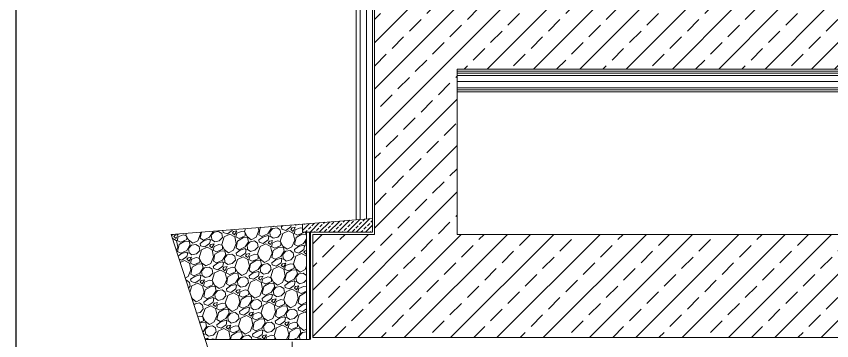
# Model space of a CAD drawing. Header units: centimetres. Extents: x 394264 to 551709, y 50011 to 59011.
# Drawn here: x 519964 to 520755, y 54150 to 54464 of the extents above; entities that cross this region are included whole.
import ezdxf

# ---------------------------------------------------------------- set-up
doc = ezdxf.new("R2010")
doc.units = ezdxf.units.CM
for name, color, linetype, lineweight in [('0-KRCN-MİMARİ-170326', 8, 'Continuous', 9), ('0-KRCN-Z-ANTET', 71, 'Continuous', 30), ('AS_DOSK_SAP', 8, 'Continuous', 9), ('AS_TA_BETONARME', 5, 'Continuous', 9), ('AS_TA_DOLGU', 8, 'Continuous', 9), ('AS_TA_TARAMA', 8, 'Continuous', 9), ('AS_YLT_DRENAJ LEVHA', 8, 'Continuous', 9), ('AS_YLT_ISI', 8, 'Continuous', 9), ('AS_YLT_KECE', 8, 'Continuous', 9), ('AS_YLT_SU', 8, 'Continuous', 9)]:
    doc.layers.add(name, color=color, linetype=linetype, lineweight=lineweight)

# ---------------------------------------------------------------- blocks, each defined once
blk = doc.blocks.new('G$CE936221F')
at = {"layer": 'AS_TA_TARAMA', "transparency": 33554687}
h = blk.add_hatch(dxfattribs=at)
h.set_pattern_fill('ANSI33', color=256, scale=2.5, angle=180)
h.set_pattern_definition([(45, (-451004.754, -85811.2), (-11.22532015, 11.22532015), []), (45, (-450993.529, -85811.2), (-11.22532015, 11.22532015), [7.9375, -3.96875])])
h.paths.add_polyline_path([(914, -450), (884, -450), (884, -25), (334, -25), (334, -450), (304, -450), (304, -500), (914, -500)])
h.paths.add_polyline_path([(844, -75), (844, -340), (374, -340), (374, -75)], flags=16)
h.paths.add_polyline_path([(374, -370), (844, -370), (844, -450), (374, -450)], flags=16)
h.paths.add_polyline_path([(664, -75), (634, -75), (634, -340), (664, -340)], flags=0)
h = blk.add_hatch(dxfattribs=at)
h.set_pattern_fill('ANSI33', color=256, scale=0.5, angle=180)
h.set_pattern_definition([(45, (-490091.474, -90420.3212), (-2.24506403, 2.24506403), []), (45, (-490089.229, -90420.3212), (-2.24506403, 2.24506403), [1.5875, -0.79375])])
h.paths.add_polyline_path([(299, -449), (299, -445), (333, -442.28), (333, -449)])
h = blk.add_hatch(dxfattribs=at)
h.set_pattern_fill('GRAVEL', color=256, scale=0.5, angle=150)
h.set_pattern_definition([(258.0127875, (-449312.285, -90379.7507), (-30.838181035, -149.7867036504), [1.7086072, -169.1524182]), (214.969741, (-449312.6399, -90381.422), (125.6322711228, 87.1985232245), [2.9320236, -290.27024447]), (162.5104471, (-449315.0426, -90383.1025), (179.8352263027, -57.4837488396), [2.0674076, -204.67361397]), (297.273689, (-449317.7445, -90388.3286), (-116.0014773482, 226.3204525734), [2.6700226, -264.33218713]), (322.83365418, (-449316.521, -90390.7018), (-131.1926131438, 100.2322715322), [2.6181685, -259.19903873]), (27.273689, (-449314.4346, -90392.2835), (-226.3204525734, -116.0014773482), [2.6700226, -264.33218713]), (67.69424047, (-449312.0614, -90391.06), (-79.4807941537, -192.5352262852), [3.5309683, -349.56557657]), (102.25532837, (-449310.72123, -90387.79326), (-62.71034157907, 286.41749782273), [3.3335976, -330.026283]), (151.42956562, (-449311.42885, -90384.5356), (-170.53818103255, 92.1807941499), [2.679065, -265.2277285]), (205.2363583, (-449313.7817, -90383.2544), (127.333748918, 58.851477352), [3.0585664, -149.86968475]), (252.3974378, (-449316.54833, -90384.55842), (-62.13227152987, -197.18374891085), [3.9553896, -391.58386256]), (168.81407483, (-449306.7925, -90382.1521), (-115.089658395, 21.5411357764), [1.3500227, -133.65282912]), (201.4692344, (-449308.11684, -90381.8902), (155.68079415426, 60.55295477105), [2.5684099, -254.273195]), (255, (-449310.507, -90382.83), (6.35, -10.99852263), [1.7960467, -16.16446554]), (233.1985905, (-449312.039, -90381.955), (42.292613144, 53.747045253), [0.9672066, -95.75311184]), (321.8014095, (-449312.6183, -90382.7294), (-30.04852263, 26.645567882), [1.3678281, -67.02376495]), (60.96375653, (-449311.5434, -90383.5752), (20.295567886, 41.047045255), [2.2215983, -71.83149076]), (191.5650512, (-449310.465, -90381.633), (28.347045256, 1.701477373), [1.6064357, -38.5544906]), (46.38954033, (-449318.9975, -90386.4124), (90.9352262806, 96.4955678842), [2.25044, -222.79413336]), (100.34617594, (-449317.4452, -90384.78295), (25.8559094829, -146.3837489096), [1.8879947, -186.9110784]), (323.1985905, (-449311.7351, -90379.4332), (-53.747045253, 42.292613144), [1.9344005, -94.78591794]), (13.61045967, (-449310.1862, -90380.59195), (-129.0352262785, -30.5044321248), [2.25044, -222.79413336]), (9.44395478, (-449315.0605, -90393.2315), (-67.6926131403, -9.752954744), [2.170176, -106.33867157]), (324.7751406, (-449312.9197, -90392.8754), (-124.8426131886, 89.2337488411), [1.8183606, -180.0179669]), (96.8014095, (-449305.2751, -90390.3682), (-9.752954748, 67.69261314), [1.9344005, -94.78591794]), (47.35402464, (-449305.5042, -90388.4474), (-117.5807941566, -126.5440905198), [2.1289137, -210.7618799]), (99.44395478, (-449310.6644, -90393.4797), (9.7529547434, -67.6926131404), [1.085088, -107.42375957]), (131.3099325, (-449305.935, -90390.7492), (-36.398522628, 37.644090512), [0.647573, -64.10997482]), (195.9637565, (-449306.3625, -90390.2628), (39.345567884, 8.051477372), [2.6181685, -49.74527295]), (216.00900596, (-449308.8797, -90390.9828), (103.6352262767, 74.4985226335), [2.426335, -240.2068243]), (333.6900675, (-449310.972, -90384.565), (-23.69852263, 15.647045254), [1.8316194, -43.9588818]), (23.15722659, (-449309.33, -90385.3769), (199.67488467256, 85.95295475433), [3.1977838, -316.58004533]), (90.9453959, (-449306.3899, -90384.1194), (0.455909486, -102.3896583964), [1.3075412, -129.4469616]), (120, (-449306.411, -90382.812), (-17.34852263, 4.64852263), [0.762, -11.938]), (150.25643716, (-449309.2902, -90390.7799), (88.4440905086, -51.5896584026), [1.7643348, -174.66970387]), (78.0127875, (-449310.8221, -90389.90455), (30.8381810355, 149.7867036503), [3.4172144, -167.443811]), (30, (-449310.112, -90386.562), (4.64852263, 17.34852263), [3.302, -9.398]), (355.3048465, (-449307.25275, -90384.91085), (154.4352262879, -13.4896583129), [2.0080478, -198.79658362]), (284.0546041, (-449305.2514, -90385.0752), (14.401477373, -50.344090512), [1.8491454, -90.6082502]), (237.64597536, (-449304.8024, -90386.869), (-145.4719299493, -230.63522627047), [3.0107255, -298.0623221]), (205.42607874, (-449306.41357, -90389.41234), (-149.3307941648, -71.55147737194), [3.1851473, -315.32923228])])
h.paths.add_polyline_path([(301, -449), (299, -449), (299, -445), (235.34, -450.09), (251.88, -501), (301, -501)])
at = {"layer": 'AS_DOSK_SAP'}
blk.add_lwpolyline([(299, -449), (299, -445), (333, -442.28), (333, -449), (299, -449)], dxfattribs=at)
blk.add_lwpolyline([(301, -449), (299, -449), (299, -445), (235.34, -450.09), (251.88, -501), (301, -501)], close=True, dxfattribs=at)
at = {"layer": 'AS_TA_BETONARME'}
for points in [[(914, -500), (914, -450), (884, -450), (884, -25), (334, -25), (334, -450), (304, -450), (304, -500)], [(374, -450), (844, -450), (844, -370), (374, -370)]]:
    blk.add_lwpolyline(points, close=True, dxfattribs=at)
at = {"layer": 'AS_TA_DOLGU'}
blk.add_lwpolyline([(844, -381), (374, -381)], dxfattribs=at)
at = {"layer": 'AS_YLT_DRENAJ LEVHA'}
for points in [[(325, -5), (325, -442.92)], [(301, -449), (301, -501)]]:
    blk.add_lwpolyline(points, dxfattribs=at)
at = {"layer": 'AS_YLT_ISI'}
for points in [[(327, -6), (327, -442.76)], [(844, -373), (374, -373)], [(844, -376), (374, -376)], [(844, -379), (374, -379)]]:
    blk.add_lwpolyline(points, dxfattribs=at)
at = {"layer": 'AS_YLT_ISI', "ltscale": 0.35}
blk.add_lwpolyline([(330, -15), (330, -442.52)], dxfattribs=at)
at = {"layer": 'AS_YLT_KECE'}
for points in [[(844, -380), (374, -380)], [(294, -502), (294, -533), (262.27, -533), (251.88, -501), (302.5, -501), (302.5, -449)]]:
    blk.add_lwpolyline(points, dxfattribs=at)
at = {"layer": 'AS_YLT_SU'}
for points in [[(915, -501), (915, -449), (885, -449), (885, -19), (333, -19), (333, -449), (303, -449), (303, -501)], [(844, -371), (374, -371)], [(844, -372), (374, -372)]]:
    blk.add_lwpolyline(points, dxfattribs=at)

msp = doc.modelspace()

# ---------------------------------------------------------------- linework, layer by layer
at = {"layer": '0-KRCN-Z-ANTET'}
msp.add_lwpolyline([(519964.07, 55659.28), (522835.87, 55659.28), (522835.87, 53616.96), (519964.07, 53616.96)], close=True, dxfattribs=at)

# ---------------------------------------------------------------- block references
at = {"layer": '0-KRCN-MİMARİ-170326', "xscale": 2, "yscale": 2, "zscale": 2}
msp.add_blockref('G$CE936221F', (519643.44, 55153.06), dxfattribs=at)

doc.saveas('drawing.dxf')
